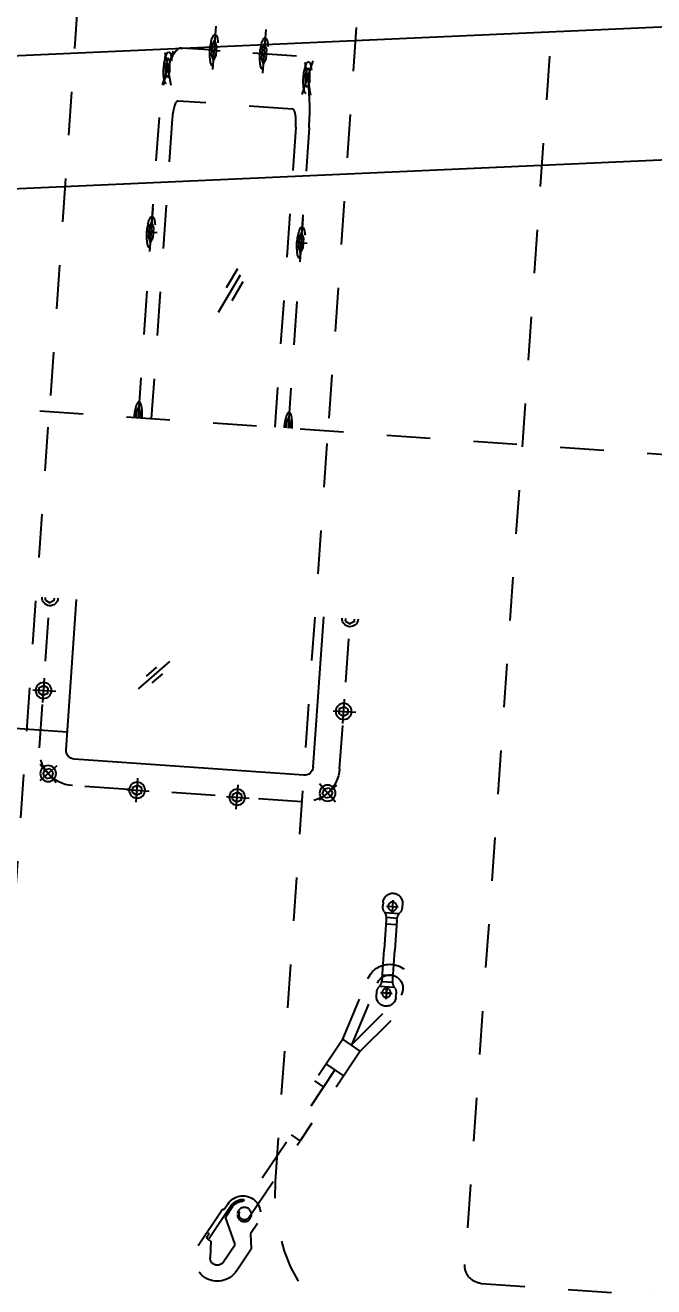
# Model space of a CAD drawing. Header units: millimetres. Extents: x -4 to 3776, y -4 to 4079.
# Drawn here: x 453.485 to 454.93, y 292.231 to 295.131 of the extents above; entities that cross this region are included whole.
import ezdxf
from ezdxf import colors
from ezdxf.entities.mleader import LeaderData, LeaderLine
from ezdxf.math import Vec2, Vec3

# ---------------------------------------------------------------- set-up
doc = ezdxf.new("R2010")
doc.units = ezdxf.units.MM
for name, pattern in [('CEN1', [2, 1, -0.4, 0.2, -0.4]), ('CENTER', [2, 1.25, -0.25, 0.25, -0.25]), ('CENTER2', [1.125, 0.75, -0.125, 0.125, -0.125]), ('HIDDEN2', [0.1875, 0.125, -0.0625]), ('PHANTOM', [2.5, 1.25, -0.25, 0.25, -0.25, 0.25, -0.25])]:
    doc.linetypes.add(name, pattern=pattern)
for name, color, linetype in [('03-input', 3, 'Continuous'), ('05-center', 6, 'CEN1'), ('BK_kedu', 255, 'Continuous')]:
    doc.layers.add(name, color=color, linetype=linetype)
doc.styles.get("Standard").update_dxf_attribs({"font": 'arial.ttf'})

# ---------------------------------------------------------------- blocks, each defined once
blk = doc.blocks.new('JYN85F-23-06')
at = {"layer": '03-input', "color": 0, "linetype": 'CENTER'}
for p, q in [((105, 157.93), (105, 183.75)), ((2.03, 167.97), (21.47, 148.53)), ((3.18, 149.75), (21.44, 168.01)), ((91.31, 170), (118.79, 170)), ((0, 44.6), (0, 70.42)), ((-13.69, 56.67), (13.79, 56.67)), ((0, -68.73), (0, -42.92)), ((-13.69, -56.67), (13.79, -56.67)), ((2.03, -148.6), (21.47, -168.04)), ((3.18, -166.82), (21.44, -148.56)), ((105, -182.07), (105, -156.25)), ((91.31, -170), (118.79, -170))]:
    blk.add_line(p, q, dxfattribs=at)
at = {"layer": '03-input', "color": 0, "linetype": 'Continuous'}
for p, q in [((102.11, 175), (99.23, 170)), ((102.11, 175), (107.89, 175)), ((107.89, 175), (110.77, 170)), ((207.11, 175), (204.23, 170)), ((207.11, 175), (210, 175)), ((102.11, 165), (99.23, 170)), ((102.11, 165), (107.89, 165)), ((107.89, 165), (110.77, 170)), ((207.11, 165), (204.23, 170)), ((207.11, 165), (210, 165)), ((6.14, 156.79), (7.63, 162.37)), ((13.21, 163.86), (7.63, 162.37)), ((13.21, 163.86), (17.29, 159.78)), ((17.29, 159.78), (15.8, 154.2)), ((6.14, 156.79), (10.22, 152.71)), ((10.22, 152.71), (15.8, 154.2)), ((40, 140), (210, 140)), ((30, 130), (30, -130)), ((-2.89, 61.67), (-5.77, 56.67)), ((-2.89, 61.67), (2.89, 61.67)), ((2.89, 61.67), (5.77, 56.67)), ((-2.89, 51.67), (-5.77, 56.67)), ((-2.89, 51.67), (2.89, 51.67)), ((2.89, 51.67), (5.77, 56.67)), ((147.49, -30.12), (114.2, -63.38)), ((133.17, -37.36), (122.06, -48.46)), ((140.24, -44.43), (129.13, -55.53)), ((-2.89, -51.67), (-5.77, -56.67)), ((-2.89, -61.67), (-5.77, -56.67)), ((-2.89, -51.67), (2.89, -51.67)), ((2.89, -51.67), (5.77, -56.67)), ((2.89, -61.67), (5.77, -56.67)), ((-2.89, -61.67), (2.89, -61.67)), ((40, -140), (210, -140)), ((6.14, -159.78), (7.63, -154.2)), ((13.21, -152.71), (7.63, -154.2)), ((13.21, -152.71), (17.29, -156.79)), ((17.29, -156.79), (15.8, -162.37)), ((6.14, -159.78), (10.22, -163.86)), ((10.22, -163.86), (15.8, -162.37)), ((102.11, -165), (99.23, -170)), ((102.11, -175), (99.23, -170)), ((102.11, -165), (107.89, -165)), ((107.89, -165), (110.77, -170)), ((107.89, -175), (110.77, -170)), ((207.11, -165), (204.23, -170)), ((207.11, -175), (204.23, -170)), ((207.11, -165), (210, -165)), ((102.11, -175), (107.89, -175)), ((207.11, -175), (210, -175))]:
    blk.add_line(p, q, dxfattribs=at)
at = {"layer": '03-input', "color": 0, "linetype": 'CENTER2'}
for p, q in [((40, 170), (210, 170)), ((0, 130), (0, -130)), ((40, -170), (210, -170))]:
    blk.add_line(p, q, dxfattribs=at)
at = {"layer": '03-input', "color": 0, "linetype": 'Continuous'}
for centre in [(105, 170), (11.72, 158.28), (0, 56.67), (0, -56.67), (11.72, -158.28), (105, -170)]:
    blk.add_circle(centre, 9, dxfattribs=at)
for centre, radius, start, end in [((210, 170), 9, 90, 270), ((40, 130), 10, 90, 180), ((40, -130), 10, 180, 270), ((210, -170), 9, 90, 270)]:
    blk.add_arc(centre, radius, start, end, dxfattribs=at)
at = {"layer": '03-input', "color": 0, "linetype": 'CENTER2'}
for centre, start, end in [((40, 130), 90, 180), ((40, -130), 180, 270)]:
    blk.add_arc(centre, 40, start, end, dxfattribs=at)
blk = doc.blocks.new('A$C7E807F51')
at = {"layer": '03-input', "color": 0, "linetype": 'Continuous', "yscale": 0.5, "rotation": 270}
blk.add_blockref('JYN85F-23-06', (91.03, 210), dxfattribs=at)
blk = doc.blocks.new('A$C2694431E')
at = {"layer": '03-input', "color": 0, "linetype": 'PHANTOM'}
for p, q in [((556.18, 1970.49), (556.18, 1150.49)), ((695.58, 1627.54), (703.04, 1614.52)), ((679.96, 1611.67), (680.31, 1621.22)), ((687.77, 1623.06), (693.74, 1612.65)), ((673.03, 1614.61), (684.96, 1593.78)), ((679.96, 1611.67), (678.18, 1610.65)), ((690.05, 1590.94), (678.61, 1610.89)), ((693.74, 1612.65), (687.37, 1597.63)), ((702.11, 1606.09), (703.04, 1614.52)), ((677.93, 1607.05), (677.5, 1606.8)), ((677.81, 1609.28), (678.31, 1608.41)), ((705.67, 1599.89), (702.11, 1606.09)), ((690.92, 1591.44), (687.37, 1597.63)), ((700.47, 1596.91), (726.41, 1551.64)), ((688.31, 1589.94), (686.33, 1593.41)), ((743.18, 1510.32), (695.23, 1593.95)), ((714.12, 1575.49), (714.12, 1150.49)), ((726.41, 1551.64), (721.2, 1548.65)), ((756.76, 1498.7), (726.41, 1551.64)), ((737.47, 1520.25), (732.28, 1517.28)), ((746.35, 1492.73), (732.28, 1517.28)), ((748.38, 1513.31), (737.97, 1507.34)), ((756.76, 1498.7), (746.35, 1492.73)), ((756.76, 1498.7), (781, 1470.94)), ((746.35, 1492.73), (758.11, 1457.8)), ((751.85, 1495.2), (776.48, 1466.99)), ((751.85, 1495.2), (763.8, 1459.71)), ((763.69, 1466.96), (763.69, 1464.96)), ((764.99, 1461.33), (773.38, 1461.33)), ((771.69, 1464.96), (766.69, 1464.96)), ((769.19, 1462.46), (769.19, 1467.46)), ((774.69, 1466.96), (774.69, 1464.96)), ((766.04, 1458.63), (772.33, 1458.63)), ((766.19, 1457.13), (766.19, 1440.46)), ((772.19, 1457.13), (772.19, 1440.46)), ((766.19, 1423.78), (766.19, 1440.46)), ((772.19, 1423.78), (772.19, 1440.46)), ((764.99, 1419.58), (773.38, 1419.58)), ((766.04, 1422.28), (772.33, 1422.28)), ((763.69, 1413.96), (763.69, 1415.96)), ((774.69, 1413.96), (774.69, 1415.96)), ((556.18, 330.49), (556.18, 1150.49)), ((605.23, 1147.6), (605.23, 1150.49)), ((605.23, 1147.6), (606.48, 1144.71)), ((607.73, 1147.6), (606.48, 1144.71)), ((607.73, 1147.6), (607.73, 1150.49)), ((613.98, 980.49), (613.98, 1150.49)), ((683.98, 980.49), (683.98, 1150.49)), ((690.23, 1147.6), (690.23, 1150.49)), ((690.23, 1147.6), (691.48, 1144.71)), ((692.73, 1147.6), (691.48, 1144.71)), ((692.73, 1147.6), (692.73, 1150.49)), ((714.12, 725.49), (714.12, 1150.49)), ((647.68, 1087.98), (664.31, 1054.69)), ((654.84, 1080.73), (660.39, 1069.62)), ((651.3, 1073.66), (656.85, 1062.55)), ((605.23, 1048.37), (606.48, 1051.26)), ((605.23, 1042.6), (605.23, 1048.37)), ((607.73, 1048.37), (606.48, 1051.26)), ((607.73, 1042.6), (607.73, 1048.37)), ((690.23, 1048.37), (691.48, 1051.26)), ((690.23, 1042.6), (690.23, 1048.37)), ((692.73, 1048.37), (691.48, 1051.26)), ((692.73, 1042.6), (692.73, 1048.37)), ((605.23, 1042.6), (606.48, 1039.71)), ((607.73, 1042.6), (606.48, 1039.71)), ((690.23, 1042.6), (691.48, 1039.71)), ((692.73, 1042.6), (691.48, 1039.71)), ((681.48, 970.49), (616.48, 970.49)), ((608.02, 950.71), (608.39, 956.29)), ((609.78, 957.78), (608.39, 956.29)), ((610.81, 953.7), (609.78, 957.78)), ((687.16, 950.71), (687.53, 956.29)), ((688.93, 957.78), (687.53, 956.29)), ((689.95, 953.7), (688.93, 957.78)), ((609.04, 946.63), (608.02, 950.71)), ((609.04, 946.63), (610.43, 948.12)), ((610.81, 953.7), (610.43, 948.12)), ((688.18, 946.63), (687.16, 950.71)), ((688.18, 946.63), (689.57, 948.12)), ((689.95, 953.7), (689.57, 948.12)), ((633.57, 943.37), (634.82, 946.26)), ((633.57, 937.6), (633.57, 943.37)), ((636.07, 943.37), (634.82, 946.26)), ((636.07, 937.6), (636.07, 943.37)), ((661.9, 943.37), (663.15, 946.26)), ((661.9, 937.6), (661.9, 943.37)), ((664.4, 943.37), (663.15, 946.26)), ((664.4, 937.6), (664.4, 943.37)), ((633.57, 937.6), (634.82, 934.71)), ((636.07, 937.6), (634.82, 934.71)), ((661.9, 937.6), (663.15, 934.71)), ((664.4, 937.6), (663.15, 934.71))]:
    blk.add_line(p, q, dxfattribs=at)
at = {"layer": '03-input', "color": 0, "linetype": 'CENTER2'}
for p, q in [((769.19, 1468.47), (769.19, 1461.44)), ((765.88, 1464.96), (772.49, 1464.96)), ((769.19, 1412.44), (769.19, 1419.47)), ((765.88, 1415.96), (772.49, 1415.96)), ((606.48, 980.49), (606.48, 1150.49)), ((691.48, 980.49), (691.48, 1150.49)), ((681.48, 940.49), (616.48, 940.49))]:
    blk.add_line(p, q, dxfattribs=at)
at = {"layer": '03-input', "color": 0, "linetype": 'HIDDEN2'}
for p, q in [((766.19, 1454.88), (772.19, 1454.88)), ((766.19, 1426.03), (772.19, 1426.03))]:
    blk.add_line(p, q, dxfattribs=at)
at = {"layer": '03-input', "color": 0, "linetype": 'CENTER'}
for p, q in [((606.48, 1031.8), (606.48, 1059.28)), ((691.48, 1031.8), (691.48, 1059.28)), ((603.47, 1045.49), (609.92, 1045.49)), ((688.47, 1045.49), (694.92, 1045.49)), ((611.83, 942.52), (606.97, 961.95)), ((607.28, 943.67), (611.84, 961.93)), ((690.97, 942.52), (686.12, 961.95)), ((686.42, 943.67), (690.98, 961.93)), ((634.82, 926.8), (634.82, 954.28)), ((663.15, 926.8), (663.15, 954.28)), ((631.8, 940.49), (638.25, 940.49)), ((660.13, 940.49), (666.59, 940.49))]:
    blk.add_line(p, q, dxfattribs=at)
at = {"layer": '03-input', "color": 0, "linetype": 'PHANTOM'}
blk.add_lwpolyline([(1794.12, 674.91), (834.12, 674.91, -0.414214), (824.12, 684.91), (824.12, 1614.91, -0.414214), (834.12, 1624.91), (1794.12, 1624.91, -0.414214), (1804.12, 1614.91), (1804.12, 684.91, -0.414214)], format="xyb", close=True, dxfattribs=at)
for centre, radius in [((697.86, 1595.41), 4), ((769.19, 1464.96), 2.5), ((769.19, 1415.96), 2.5)]:
    blk.add_circle(centre, radius, dxfattribs=at)
for centre, radius, start, end in [((814.12, 1575.49), 100, 90, 180), ((684.3, 1621.07), 13, 29.82023, 209.82023), ((684.3, 1621.07), 4, 29.82023, 177.91701), ((678.67, 1609.78), 1, 119.82023, 209.82023), ((677.44, 1607.91), 1, 299.82023, 29.82023), ((696.99, 1594.92), 10, 209.82023, 29.82023), ((697.86, 1595.41), 3.01, 29.82023, 210.47399), ((685.83, 1594.28), 1, 209.82023, 299.82023), ((696.99, 1594.92), 8, 209.82023, 265.82023), ((696.99, 1594.92), 7, 209.82023, 265.82023), ((696.44, 1587.44), 0.5, 265.82023, 85.82023), ((770.86, 1462.09), 13.45, 198.61077, 41.12585), ((769.19, 1466.96), 5.5, 360, 180), ((769.19, 1464.96), 5.5, 180, 215.43094), ((770.86, 1462.09), 7.45, 198.61077, 41.12585), ((758.19, 1457.13), 8, 360, 35.43094), ((780.19, 1457.13), 8, 144.56906, 180), ((769.19, 1464.96), 5.5, 324.56906, 360), ((769.19, 1415.96), 5.5, 144.56906, 180), ((758.19, 1423.78), 8, 324.56906, 360), ((780.19, 1423.78), 8, 180, 215.43094), ((769.19, 1415.96), 5.5, 360, 35.43094), ((769.19, 1413.96), 5.5, 180, 360)]:
    blk.add_arc(centre, radius, start, end, dxfattribs=at)
at = {"layer": '03-input', "color": 0, "linetype": 'PHANTOM', "extrusion": (0, 0, -1)}
for centre, major_axis, start_param, end_param in [((606.48, 1150.49), (0, 9), 1.570796, 4.712389), ((691.48, 1150.49), (0, 9), 1.570796, 4.712389), ((616.48, 980.49), (0, 10), 3.141593, 4.712389), ((681.48, 980.49), (0, 10), 1.570796, 3.141593)]:
    blk.add_ellipse(centre, major_axis=major_axis, ratio=0.25, start_param=start_param, end_param=end_param, dxfattribs=at)
for centre in [(606.48, 1045.49), (691.48, 1045.49), (609.41, 952.2), (688.55, 952.2), (634.82, 940.49), (663.15, 940.49)]:
    blk.add_ellipse(centre, major_axis=(0, 9), ratio=0.25, dxfattribs=at)
at = {"layer": '03-input', "color": 0, "linetype": 'CENTER2', "extrusion": (0, 0, -1)}
for centre, start_param, end_param in [((616.48, 980.49), 3.141593, 4.712389), ((681.48, 980.49), 1.570796, 3.141593)]:
    blk.add_ellipse(centre, major_axis=(0, 40), ratio=0.25, start_param=start_param, end_param=end_param, dxfattribs=at)
at = {"layer": '05-center', "ltscale": 10}
blk.add_line((10.13, 1150.49), (6079.96, 1150.49), dxfattribs=at)
at = {"layer": '03-input', "color": 0, "linetype": 'PHANTOM', "xscale": 0.5, "zscale": 0.5}
blk.add_blockref('A$C7E807F51', (603.47, 1150.49), dxfattribs=at)
blk = doc.blocks.new('jiushengting-jiaban')
at = {"layer": '03-input', "color": 0, "linetype": 'Continuous'}
for p, q in [((4927.2326, 3398.9599), (4933.7815, 3398.6663)), ((4927.2189, 3398.6551), (4933.7678, 3398.3615))]:
    blk.add_line(p, q, dxfattribs=at)
at = {"layer": '05-center'}
blk.add_line((4928.647, 3400.151), (4925.9848, 3399.9648), dxfattribs=at)
at = {"layer": '03-input', "color": 3, "linetype": 'Continuous', "xscale": 0.004069116755912711, "yscale": 0.004069116755912711, "zscale": 0.004069116755912711, "rotation": 4.000544981170568}
blk.add_blockref('A$C2694431E', (4926.6749, 3394.586), dxfattribs=at)

msp = doc.modelspace()

# ---------------------------------------------------------------- block references
at = {"color": 4, "lineweight": 25, "xscale": -1, "rotation": 180}
msp.add_blockref('jiushengting-jiaban', (-4475.0662, 3693.6574), dxfattribs=at)

# ---------------------------------------------------------------- leaders
at = {"layer": 'BK_kedu'}
ml = msp.add_multileader_mtext('Standard', dxfattribs=at)
ml.set_content('', color=256)
ml.set_leader_properties()
ml.build(insert=Vec2(0, 0))
ml.multileader.update_dxf_attribs({"text_right_attachment_type": 6, "dogleg_length": 0.36, "arrow_head_size": 0.18})
ctx = ml.context
ctx.base_point, ctx.char_height, ctx.arrow_head_size, ctx.landing_gap_size, ctx.plane_origin = Vec3(3775.9986, 4079.3284), 0.18, 0.18, 0.09, Vec3(3774.6386, 4079.3284)
ctx.right_attachment = 6
notes = []
notes.append((ctx, [(0, (0, 0, 0), (0, 0), (1, 0), 1, [])]))
ctx.mtext.insert, ctx.mtext.flow_direction = Vec3(3776.0886, 4079.4184), 5
for ctx, leaders in notes:
    for number, flags, end, landing, length, lines in leaders:
        leader = LeaderData()
        leader.index, (leader.has_last_leader_line, leader.has_dogleg_vector, leader.attachment_direction) = number, flags
        leader.last_leader_point, leader.dogleg_vector, leader.dogleg_length = Vec3(end), Vec3(landing), length
        for number, points, colour, breaks in lines:
            line = LeaderLine()
            line.index, line.vertices, line.color, line.breaks = number, Vec3.list(points), colors.encode_raw_color(colour), breaks
            leader.lines.append(line)
        ctx.leaders.append(leader)

doc.saveas('drawing.dxf')
